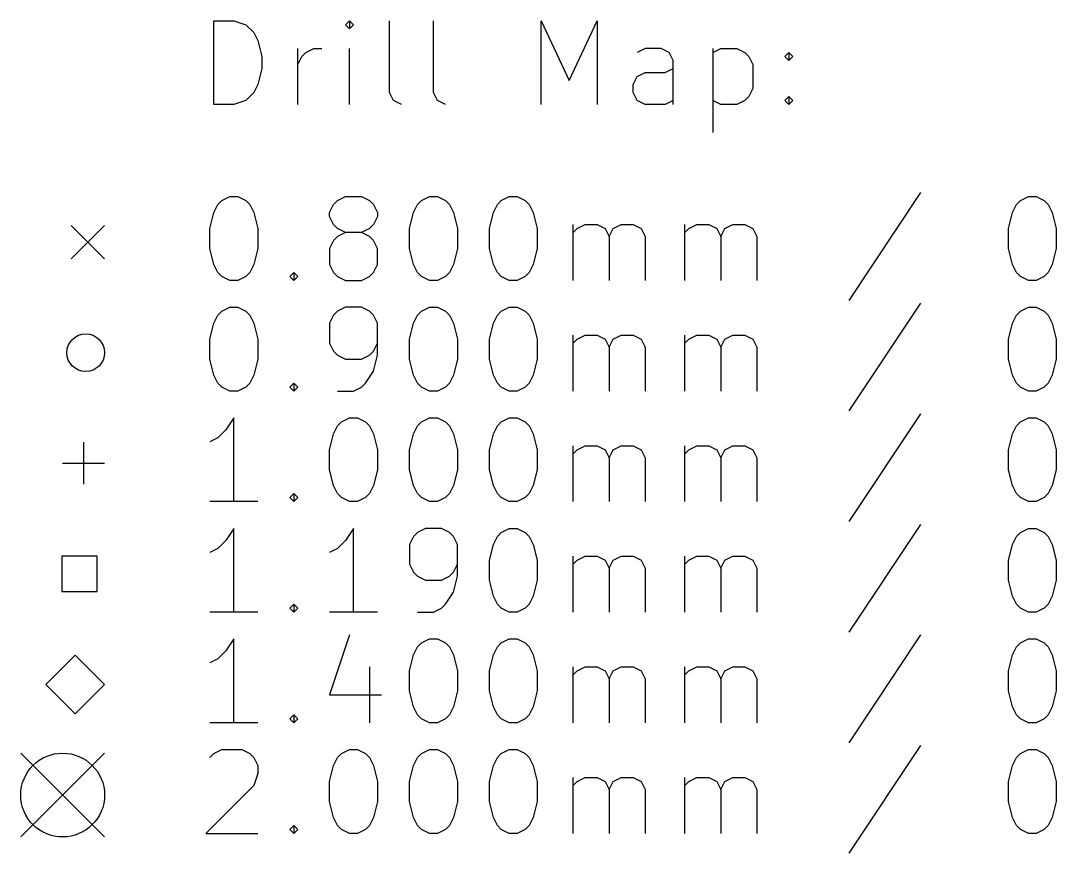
# Model space of a CAD drawing. Extents: x -2 to 95, y -116 to 0.
# Drawn here: x -2.02 to 22.68, y -115.88 to -96 of the extents above; entities that cross this region are included whole.
import ezdxf

# ---------------------------------------------------------------- set-up
doc = ezdxf.new("R2010")
doc.units = 0
doc.layers.add('BLACK', color=7, linetype='CONTINUOUS')

msp = doc.modelspace()

# ---------------------------------------------------------------- linework, layer by layer
at = {"layer": 'BLACK', "linetype": 'CONTINUOUS'}
for p, q in [((2.582768, -97.999838), (2.582768, -95.999838)), ((2.582768, -95.999838), (3.058958, -95.999838)), ((3.058958, -95.999838), (3.344673, -96.095076)), ((5.820863, -95.999838), (5.725625, -96.095076)), ((5.916101, -96.095076), (5.820863, -95.999838)), ((5.820863, -95.999838), (5.820863, -96.190314)), ((6.773244, -97.714123), (6.773244, -95.999838)), ((7.820863, -97.714123), (7.820863, -95.999838)), ((10.392292, -97.999838), (10.392292, -95.999838)), ((10.392292, -95.999838), (11.058959, -97.428409)), ((11.058959, -97.428409), (11.725625, -95.999838)), ((11.725625, -95.999838), (11.725625, -97.999838)), ((3.344673, -96.095076), (3.535149, -96.285552)), ((3.535149, -96.285552), (3.630387, -96.476028)), ((5.725625, -96.095076), (5.820863, -96.190314)), ((5.820863, -96.190314), (5.916101, -96.095076)), ((3.630387, -96.476028), (3.725625, -96.85698)), ((4.582768, -97.999838), (4.582768, -96.666504)), ((4.678006, -96.85698), (4.773244, -96.761742)), ((4.773244, -96.761742), (4.96372, -96.666504)), ((4.96372, -96.666504), (5.154197, -96.666504)), ((5.820863, -97.999838), (5.820863, -96.666504)), ((12.868482, -96.666504), (12.678006, -96.761742)), ((13.249435, -96.666504), (12.868482, -96.666504)), ((13.439911, -96.761742), (13.249435, -96.666504)), ((13.535149, -96.952219), (13.439911, -96.761742)), ((14.48753, -96.666504), (14.48753, -98.666504)), ((14.48753, -96.761742), (14.678006, -96.666504)), ((14.678006, -96.666504), (15.058959, -96.666504)), ((15.058959, -96.666504), (15.249435, -96.761742)), ((15.249435, -96.761742), (15.344673, -96.85698)), ((16.201816, -96.85698), (16.297054, -96.761742)), ((16.297054, -96.761742), (16.392292, -96.85698)), ((16.297054, -96.761742), (16.297054, -96.952219)), ((3.725625, -96.85698), (3.725625, -97.142695)), ((4.582768, -97.047457), (4.678006, -96.85698)), ((13.535149, -97.999838), (13.535149, -96.952219)), ((15.344673, -96.85698), (15.439911, -97.047457)), ((15.439911, -97.047457), (15.439911, -97.618885)), ((16.297054, -96.952219), (16.201816, -96.85698)), ((16.392292, -96.85698), (16.297054, -96.952219)), ((3.725625, -97.142695), (3.630387, -97.523647)), ((12.678006, -97.333171), (12.868482, -97.237933)), ((12.868482, -97.237933), (13.344673, -97.237933)), ((13.344673, -97.237933), (13.535149, -97.142695)), ((3.630387, -97.523647), (3.535149, -97.714123)), ((12.582768, -97.523647), (12.678006, -97.333171)), ((12.582768, -97.714123), (12.582768, -97.523647)), ((3.535149, -97.714123), (3.344673, -97.9046)), ((6.868482, -97.9046), (6.773244, -97.714123)), ((7.916101, -97.9046), (7.820863, -97.714123)), ((12.678006, -97.9046), (12.582768, -97.714123)), ((15.344673, -97.809361), (15.249435, -97.9046)), ((15.439911, -97.618885), (15.344673, -97.809361)), ((16.201816, -97.9046), (16.297054, -97.809361)), ((16.297054, -97.809361), (16.392292, -97.9046)), ((16.297054, -97.809361), (16.297054, -97.999838)), ((3.058958, -97.999838), (2.582768, -97.999838)), ((3.344673, -97.9046), (3.058958, -97.999838)), ((7.058958, -97.999838), (6.868482, -97.9046)), ((8.106577, -97.999838), (7.916101, -97.9046)), ((12.868482, -97.999838), (12.678006, -97.9046)), ((13.344673, -97.999838), (12.868482, -97.999838)), ((13.535149, -97.9046), (13.344673, -97.999838)), ((14.678006, -97.999838), (14.48753, -97.9046)), ((15.058959, -97.999838), (14.678006, -97.999838)), ((15.249435, -97.9046), (15.058959, -97.999838)), ((16.297054, -97.999838), (16.201816, -97.9046)), ((16.392292, -97.9046), (16.297054, -97.999838)), ((2.773244, -100.295076), (2.96372, -100.199838)), ((2.96372, -100.199838), (3.154197, -100.199838)), ((3.154197, -100.199838), (3.344673, -100.295076)), ((5.535149, -100.295076), (5.725625, -100.199838)), ((5.725625, -100.199838), (6.106578, -100.199838)), ((6.106578, -100.199838), (6.297054, -100.295076)), ((7.535149, -100.295076), (7.725625, -100.199838)), ((7.725625, -100.199838), (7.916102, -100.199838)), ((7.916102, -100.199838), (8.106578, -100.295076)), ((9.439911, -100.295076), (9.630387, -100.199838)), ((9.630387, -100.199838), (9.820864, -100.199838)), ((9.820864, -100.199838), (10.01134, -100.295076)), ((19.439912, -100.1046), (17.725627, -102.676028)), ((21.820865, -100.295076), (22.011341, -100.199838)), ((22.011341, -100.199838), (22.201818, -100.199838)), ((22.201818, -100.199838), (22.392294, -100.295076)), ((2.582768, -100.58079), (2.678006, -100.390314)), ((2.678006, -100.390314), (2.773244, -100.295076)), ((3.344673, -100.295076), (3.439911, -100.390314)), ((3.439911, -100.390314), (3.535149, -100.58079)), ((5.344673, -100.58079), (5.439911, -100.390314)), ((5.439911, -100.390314), (5.535149, -100.295076)), ((6.297054, -100.295076), (6.392292, -100.390314)), ((6.392292, -100.390314), (6.48753, -100.58079)), ((7.344673, -100.58079), (7.439911, -100.390314)), ((7.439911, -100.390314), (7.535149, -100.295076)), ((8.106578, -100.295076), (8.201816, -100.390314)), ((8.201816, -100.390314), (8.297054, -100.58079)), ((9.249435, -100.58079), (9.344673, -100.390314)), ((9.344673, -100.390314), (9.439911, -100.295076)), ((10.01134, -100.295076), (10.106578, -100.390314)), ((10.106578, -100.390314), (10.201816, -100.58079)), ((21.630389, -100.58079), (21.725627, -100.390314)), ((21.725627, -100.390314), (21.820865, -100.295076)), ((22.392294, -100.295076), (22.487532, -100.390314)), ((22.487532, -100.390314), (22.58277, -100.58079)), ((2.48753, -100.961742), (2.582768, -100.58079)), ((3.535149, -100.58079), (3.630387, -100.961742)), ((5.344673, -100.676028), (5.344673, -100.58079)), ((5.439911, -100.866504), (5.344673, -100.676028)), ((6.48753, -100.676028), (6.392292, -100.866504)), ((6.48753, -100.58079), (6.48753, -100.676028)), ((7.249435, -100.961742), (7.344673, -100.58079)), ((8.297054, -100.58079), (8.392292, -100.961742)), ((9.154197, -100.961742), (9.249435, -100.58079)), ((10.201816, -100.58079), (10.297054, -100.961742)), ((21.535151, -100.961742), (21.630389, -100.58079)), ((22.58277, -100.58079), (22.678008, -100.961742)), ((-0.825, -100.885), (-0.025, -101.685)), ((-0.025, -100.885), (-0.825, -101.685)), ((2.48753, -101.437933), (2.48753, -100.961742)), ((3.630387, -100.961742), (3.630387, -101.437933)), ((5.535149, -100.961742), (5.439911, -100.866504)), ((5.725625, -101.05698), (5.535149, -100.961742)), ((6.297054, -100.961742), (6.106578, -101.05698)), ((6.392292, -100.866504), (6.297054, -100.961742)), ((7.249435, -101.437933), (7.249435, -100.961742)), ((8.392292, -100.961742), (8.392292, -101.437933)), ((9.154197, -101.437933), (9.154197, -100.961742)), ((10.297054, -100.961742), (10.297054, -101.437933)), ((11.154197, -102.199838), (11.154197, -100.866504)), ((11.154197, -101.05698), (11.249435, -100.961742)), ((11.249435, -100.961742), (11.439911, -100.866504)), ((11.439911, -100.866504), (11.725626, -100.866504)), ((11.725626, -100.866504), (11.916102, -100.961742)), ((11.916102, -100.961742), (12.01134, -101.152219)), ((12.01134, -101.152219), (12.106578, -100.961742)), ((12.106578, -100.961742), (12.297054, -100.866504)), ((12.297054, -100.866504), (12.582768, -100.866504)), ((12.582768, -100.866504), (12.773245, -100.961742)), ((12.773245, -100.961742), (12.868483, -101.152219)), ((13.820864, -102.199838), (13.820864, -100.866504)), ((13.820864, -101.05698), (13.916102, -100.961742)), ((13.916102, -100.961742), (14.106578, -100.866504)), ((14.106578, -100.866504), (14.392293, -100.866504)), ((14.392293, -100.866504), (14.582769, -100.961742)), ((14.582769, -100.961742), (14.678007, -101.152219)), ((14.678007, -101.152219), (14.773245, -100.961742)), ((14.773245, -100.961742), (14.963721, -100.866504)), ((14.963721, -100.866504), (15.249435, -100.866504)), ((15.249435, -100.866504), (15.439912, -100.961742)), ((15.439912, -100.961742), (15.53515, -101.152219)), ((21.535151, -101.437933), (21.535151, -100.961742)), ((22.678008, -100.961742), (22.678008, -101.437933)), ((5.439911, -101.247457), (5.344673, -101.437933)), ((5.535149, -101.152219), (5.439911, -101.247457)), ((5.725625, -101.05698), (5.535149, -101.152219)), ((6.106578, -101.05698), (5.725625, -101.05698)), ((6.297054, -101.152219), (6.106578, -101.05698)), ((6.392292, -101.247457), (6.297054, -101.152219)), ((6.48753, -101.437933), (6.392292, -101.247457)), ((12.01134, -101.152219), (12.01134, -102.199838)), ((12.868483, -101.152219), (12.868483, -102.199838)), ((14.678007, -101.152219), (14.678007, -102.199838)), ((15.53515, -101.152219), (15.53515, -102.199838)), ((2.582768, -101.818885), (2.48753, -101.437933)), ((3.630387, -101.437933), (3.535149, -101.818885)), ((5.344673, -101.437933), (5.344673, -101.818885)), ((6.48753, -101.818885), (6.48753, -101.437933)), ((7.344673, -101.818885), (7.249435, -101.437933)), ((8.392292, -101.437933), (8.297054, -101.818885)), ((9.249435, -101.818885), (9.154197, -101.437933)), ((10.297054, -101.437933), (10.201816, -101.818885)), ((21.630389, -101.818885), (21.535151, -101.437933)), ((22.678008, -101.437933), (22.58277, -101.818885)), ((2.678006, -102.009361), (2.582768, -101.818885)), ((2.773244, -102.1046), (2.678006, -102.009361)), ((3.439911, -102.009361), (3.344673, -102.1046)), ((3.535149, -101.818885), (3.439911, -102.009361)), ((4.392292, -102.1046), (4.48753, -102.009361)), ((4.48753, -102.009361), (4.582768, -102.1046)), ((4.48753, -102.009361), (4.48753, -102.199838)), ((5.344673, -101.818885), (5.439911, -102.009361)), ((5.439911, -102.009361), (5.535149, -102.1046)), ((6.297054, -102.1046), (6.392292, -102.009361)), ((6.392292, -102.009361), (6.48753, -101.818885)), ((7.439911, -102.009361), (7.344673, -101.818885)), ((7.535149, -102.1046), (7.439911, -102.009361)), ((8.201816, -102.009361), (8.106578, -102.1046)), ((8.297054, -101.818885), (8.201816, -102.009361)), ((9.344673, -102.009361), (9.249435, -101.818885)), ((9.439911, -102.1046), (9.344673, -102.009361)), ((10.106578, -102.009361), (10.01134, -102.1046)), ((10.201816, -101.818885), (10.106578, -102.009361)), ((21.725627, -102.009361), (21.630389, -101.818885)), ((21.820865, -102.1046), (21.725627, -102.009361)), ((22.487532, -102.009361), (22.392294, -102.1046)), ((22.58277, -101.818885), (22.487532, -102.009361)), ((2.96372, -102.199838), (2.773244, -102.1046)), ((3.154197, -102.199838), (2.96372, -102.199838)), ((3.344673, -102.1046), (3.154197, -102.199838)), ((4.48753, -102.199838), (4.392292, -102.1046)), ((4.582768, -102.1046), (4.48753, -102.199838)), ((5.535149, -102.1046), (5.725625, -102.199838)), ((5.725625, -102.199838), (6.106578, -102.199838)), ((6.106578, -102.199838), (6.297054, -102.1046)), ((7.725625, -102.199838), (7.535149, -102.1046)), ((7.916102, -102.199838), (7.725625, -102.199838)), ((8.106578, -102.1046), (7.916102, -102.199838)), ((9.630387, -102.199838), (9.439911, -102.1046)), ((9.820864, -102.199838), (9.630387, -102.199838)), ((10.01134, -102.1046), (9.820864, -102.199838)), ((22.011341, -102.199838), (21.820865, -102.1046)), ((22.201818, -102.199838), (22.011341, -102.199838)), ((22.392294, -102.1046), (22.201818, -102.199838)), ((19.439912, -102.7446), (17.725627, -105.316028)), ((2.678006, -103.030314), (2.773244, -102.935076)), ((2.773244, -102.935076), (2.96372, -102.839838)), ((2.96372, -102.839838), (3.154197, -102.839838)), ((3.154197, -102.839838), (3.344673, -102.935076)), ((3.344673, -102.935076), (3.439911, -103.030314)), ((5.535149, -102.935076), (5.439911, -103.030314)), ((5.725625, -102.839838), (5.535149, -102.935076)), ((6.106578, -102.839838), (5.725625, -102.839838)), ((6.297054, -102.935076), (6.106578, -102.839838)), ((6.392292, -103.030314), (6.297054, -102.935076)), ((7.439911, -103.030314), (7.535149, -102.935076)), ((7.535149, -102.935076), (7.725625, -102.839838)), ((7.725625, -102.839838), (7.916102, -102.839838)), ((7.916102, -102.839838), (8.106578, -102.935076)), ((8.106578, -102.935076), (8.201816, -103.030314)), ((9.344673, -103.030314), (9.439911, -102.935076)), ((9.439911, -102.935076), (9.630387, -102.839838)), ((9.630387, -102.839838), (9.820864, -102.839838)), ((9.820864, -102.839838), (10.01134, -102.935076)), ((10.01134, -102.935076), (10.106578, -103.030314)), ((21.725627, -103.030314), (21.820865, -102.935076)), ((21.820865, -102.935076), (22.011341, -102.839838)), ((22.011341, -102.839838), (22.201818, -102.839838)), ((22.201818, -102.839838), (22.392294, -102.935076)), ((22.392294, -102.935076), (22.487532, -103.030314)), ((2.48753, -103.601742), (2.582768, -103.22079)), ((2.582768, -103.22079), (2.678006, -103.030314)), ((3.439911, -103.030314), (3.535149, -103.22079)), ((3.535149, -103.22079), (3.630387, -103.601742)), ((5.439911, -103.030314), (5.344673, -103.22079)), ((5.344673, -103.22079), (5.344673, -103.69698)), ((6.48753, -103.22079), (6.392292, -103.030314)), ((6.48753, -103.982695), (6.48753, -103.22079)), ((7.249435, -103.601742), (7.344673, -103.22079)), ((7.344673, -103.22079), (7.439911, -103.030314)), ((8.201816, -103.030314), (8.297054, -103.22079)), ((8.297054, -103.22079), (8.392292, -103.601742)), ((9.154197, -103.601742), (9.249435, -103.22079)), ((9.249435, -103.22079), (9.344673, -103.030314)), ((10.106578, -103.030314), (10.201816, -103.22079)), ((10.201816, -103.22079), (10.297054, -103.601742)), ((21.535151, -103.601742), (21.630389, -103.22079)), ((21.630389, -103.22079), (21.725627, -103.030314)), ((22.487532, -103.030314), (22.58277, -103.22079)), ((22.58277, -103.22079), (22.678008, -103.601742)), ((2.48753, -104.077933), (2.48753, -103.601742)), ((3.630387, -103.601742), (3.630387, -104.077933)), ((5.344673, -103.69698), (5.439911, -103.887457)), ((6.392292, -103.887457), (6.48753, -103.69698)), ((7.249435, -104.077933), (7.249435, -103.601742)), ((8.392292, -103.601742), (8.392292, -104.077933)), ((9.154197, -104.077933), (9.154197, -103.601742)), ((10.297054, -103.601742), (10.297054, -104.077933)), ((11.154197, -104.839838), (11.154197, -103.506504)), ((11.154197, -103.69698), (11.249435, -103.601742)), ((11.249435, -103.601742), (11.439911, -103.506504)), ((11.439911, -103.506504), (11.725626, -103.506504)), ((11.725626, -103.506504), (11.916102, -103.601742)), ((11.916102, -103.601742), (12.01134, -103.792219)), ((12.01134, -103.792219), (12.106578, -103.601742)), ((12.106578, -103.601742), (12.297054, -103.506504)), ((12.297054, -103.506504), (12.582768, -103.506504)), ((12.582768, -103.506504), (12.773245, -103.601742)), ((12.773245, -103.601742), (12.868483, -103.792219)), ((13.820864, -104.839838), (13.820864, -103.506504)), ((13.820864, -103.69698), (13.916102, -103.601742)), ((13.916102, -103.601742), (14.106578, -103.506504)), ((14.106578, -103.506504), (14.392293, -103.506504)), ((14.392293, -103.506504), (14.582769, -103.601742)), ((14.582769, -103.601742), (14.678007, -103.792219)), ((14.678007, -103.792219), (14.773245, -103.601742)), ((14.773245, -103.601742), (14.963721, -103.506504)), ((14.963721, -103.506504), (15.249435, -103.506504)), ((15.249435, -103.506504), (15.439912, -103.601742)), ((15.439912, -103.601742), (15.53515, -103.792219)), ((21.535151, -104.077933), (21.535151, -103.601742)), ((22.678008, -103.601742), (22.678008, -104.077933)), ((5.439911, -103.887457), (5.535149, -103.982695)), ((5.535149, -103.982695), (5.725625, -104.077933)), ((6.106578, -104.077933), (6.297054, -103.982695)), ((6.297054, -103.982695), (6.392292, -103.887457)), ((6.392292, -104.363647), (6.48753, -103.982695)), ((12.01134, -103.792219), (12.01134, -104.839838)), ((12.868483, -103.792219), (12.868483, -104.839838)), ((14.678007, -103.792219), (14.678007, -104.839838)), ((15.53515, -103.792219), (15.53515, -104.839838)), ((2.582768, -104.458885), (2.48753, -104.077933)), ((3.630387, -104.077933), (3.535149, -104.458885)), ((5.725625, -104.077933), (6.106578, -104.077933)), ((7.344673, -104.458885), (7.249435, -104.077933)), ((8.392292, -104.077933), (8.297054, -104.458885)), ((9.249435, -104.458885), (9.154197, -104.077933)), ((10.297054, -104.077933), (10.201816, -104.458885)), ((21.630389, -104.458885), (21.535151, -104.077933)), ((22.678008, -104.077933), (22.58277, -104.458885)), ((2.678006, -104.649361), (2.582768, -104.458885)), ((3.535149, -104.458885), (3.439911, -104.649361)), ((6.201816, -104.649361), (6.392292, -104.363647)), ((7.439911, -104.649361), (7.344673, -104.458885)), ((8.297054, -104.458885), (8.201816, -104.649361)), ((9.344673, -104.649361), (9.249435, -104.458885)), ((10.201816, -104.458885), (10.106578, -104.649361)), ((21.725627, -104.649361), (21.630389, -104.458885)), ((22.58277, -104.458885), (22.487532, -104.649361)), ((2.773244, -104.7446), (2.678006, -104.649361)), ((3.439911, -104.649361), (3.344673, -104.7446)), ((4.392292, -104.7446), (4.48753, -104.649361)), ((4.48753, -104.649361), (4.582768, -104.7446)), ((4.48753, -104.649361), (4.48753, -104.839838)), ((6.106578, -104.7446), (6.201816, -104.649361)), ((7.535149, -104.7446), (7.439911, -104.649361)), ((8.201816, -104.649361), (8.106578, -104.7446)), ((9.439911, -104.7446), (9.344673, -104.649361)), ((10.106578, -104.649361), (10.01134, -104.7446)), ((21.820865, -104.7446), (21.725627, -104.649361)), ((22.487532, -104.649361), (22.392294, -104.7446)), ((2.96372, -104.839838), (2.773244, -104.7446)), ((3.154197, -104.839838), (2.96372, -104.839838)), ((3.344673, -104.7446), (3.154197, -104.839838)), ((4.48753, -104.839838), (4.392292, -104.7446)), ((4.582768, -104.7446), (4.48753, -104.839838)), ((5.535149, -104.839838), (5.916101, -104.839838)), ((5.916101, -104.839838), (6.106578, -104.7446)), ((7.725625, -104.839838), (7.535149, -104.7446)), ((7.916102, -104.839838), (7.725625, -104.839838)), ((8.106578, -104.7446), (7.916102, -104.839838)), ((9.630387, -104.839838), (9.439911, -104.7446)), ((9.820864, -104.839838), (9.630387, -104.839838)), ((10.01134, -104.7446), (9.820864, -104.839838)), ((22.011341, -104.839838), (21.820865, -104.7446)), ((22.201818, -104.839838), (22.011341, -104.839838)), ((22.392294, -104.7446), (22.201818, -104.839838)), ((3.058958, -105.479838), (2.868482, -105.765552)), ((3.058958, -107.479838), (3.058958, -105.479838)), ((5.630387, -105.575076), (5.820863, -105.479838)), ((5.820863, -105.479838), (6.01134, -105.479838)), ((6.01134, -105.479838), (6.201816, -105.575076)), ((7.535149, -105.575076), (7.725625, -105.479838)), ((7.725625, -105.479838), (7.916102, -105.479838)), ((7.916102, -105.479838), (8.106578, -105.575076)), ((9.439911, -105.575076), (9.630387, -105.479838)), ((9.630387, -105.479838), (9.820864, -105.479838)), ((9.820864, -105.479838), (10.01134, -105.575076)), ((19.439912, -105.3846), (17.725627, -107.956028)), ((21.820865, -105.575076), (22.011341, -105.479838)), ((22.011341, -105.479838), (22.201818, -105.479838)), ((22.201818, -105.479838), (22.392294, -105.575076)), ((5.439911, -105.86079), (5.535149, -105.670314)), ((5.535149, -105.670314), (5.630387, -105.575076)), ((6.201816, -105.575076), (6.297054, -105.670314)), ((6.297054, -105.670314), (6.392292, -105.86079)), ((7.344673, -105.86079), (7.439911, -105.670314)), ((7.439911, -105.670314), (7.535149, -105.575076)), ((8.106578, -105.575076), (8.201816, -105.670314)), ((8.201816, -105.670314), (8.297054, -105.86079)), ((9.249435, -105.86079), (9.344673, -105.670314)), ((9.344673, -105.670314), (9.439911, -105.575076)), ((10.01134, -105.575076), (10.106578, -105.670314)), ((10.106578, -105.670314), (10.201816, -105.86079)), ((21.630389, -105.86079), (21.725627, -105.670314)), ((21.725627, -105.670314), (21.820865, -105.575076)), ((22.392294, -105.575076), (22.487532, -105.670314)), ((22.487532, -105.670314), (22.58277, -105.86079)), ((2.678006, -105.956028), (2.48753, -106.051266)), ((2.868482, -105.765552), (2.678006, -105.956028)), ((5.344673, -106.241742), (5.439911, -105.86079)), ((6.392292, -105.86079), (6.48753, -106.241742)), ((7.249435, -106.241742), (7.344673, -105.86079)), ((8.297054, -105.86079), (8.392292, -106.241742)), ((9.154197, -106.241742), (9.249435, -105.86079)), ((10.201816, -105.86079), (10.297054, -106.241742)), ((21.535151, -106.241742), (21.630389, -105.86079)), ((22.58277, -105.86079), (22.678008, -106.241742)), ((-0.525, -106.065), (-0.525, -107.065)), ((11.154197, -107.479838), (11.154197, -106.146504)), ((11.249435, -106.241742), (11.439911, -106.146504)), ((11.439911, -106.146504), (11.725626, -106.146504)), ((11.725626, -106.146504), (11.916102, -106.241742)), ((12.106578, -106.241742), (12.297054, -106.146504)), ((12.297054, -106.146504), (12.582768, -106.146504)), ((12.582768, -106.146504), (12.773245, -106.241742)), ((13.820864, -107.479838), (13.820864, -106.146504)), ((13.916102, -106.241742), (14.106578, -106.146504)), ((14.106578, -106.146504), (14.392293, -106.146504)), ((14.392293, -106.146504), (14.582769, -106.241742)), ((14.773245, -106.241742), (14.963721, -106.146504)), ((14.963721, -106.146504), (15.249435, -106.146504)), ((15.249435, -106.146504), (15.439912, -106.241742)), ((5.344673, -106.717933), (5.344673, -106.241742)), ((6.48753, -106.241742), (6.48753, -106.717933)), ((7.249435, -106.717933), (7.249435, -106.241742)), ((8.392292, -106.241742), (8.392292, -106.717933)), ((9.154197, -106.717933), (9.154197, -106.241742)), ((10.297054, -106.241742), (10.297054, -106.717933)), ((11.154197, -106.33698), (11.249435, -106.241742)), ((11.916102, -106.241742), (12.01134, -106.432219)), ((12.01134, -106.432219), (12.106578, -106.241742)), ((12.01134, -106.432219), (12.01134, -107.479838)), ((12.773245, -106.241742), (12.868483, -106.432219)), ((12.868483, -106.432219), (12.868483, -107.479838)), ((13.820864, -106.33698), (13.916102, -106.241742)), ((14.582769, -106.241742), (14.678007, -106.432219)), ((14.678007, -106.432219), (14.773245, -106.241742)), ((14.678007, -106.432219), (14.678007, -107.479838)), ((15.439912, -106.241742), (15.53515, -106.432219)), ((15.53515, -106.432219), (15.53515, -107.479838)), ((21.535151, -106.717933), (21.535151, -106.241742)), ((22.678008, -106.241742), (22.678008, -106.717933)), ((-1.025, -106.565), (-0.025, -106.565)), ((5.439911, -107.098885), (5.344673, -106.717933)), ((6.48753, -106.717933), (6.392292, -107.098885)), ((7.344673, -107.098885), (7.249435, -106.717933)), ((8.392292, -106.717933), (8.297054, -107.098885)), ((9.249435, -107.098885), (9.154197, -106.717933)), ((10.297054, -106.717933), (10.201816, -107.098885)), ((21.630389, -107.098885), (21.535151, -106.717933)), ((22.678008, -106.717933), (22.58277, -107.098885)), ((5.535149, -107.289361), (5.439911, -107.098885)), ((6.392292, -107.098885), (6.297054, -107.289361)), ((7.439911, -107.289361), (7.344673, -107.098885)), ((8.297054, -107.098885), (8.201816, -107.289361)), ((9.344673, -107.289361), (9.249435, -107.098885)), ((10.201816, -107.098885), (10.106578, -107.289361)), ((21.725627, -107.289361), (21.630389, -107.098885)), ((22.58277, -107.098885), (22.487532, -107.289361)), ((4.392292, -107.3846), (4.48753, -107.289361)), ((4.48753, -107.479838), (4.392292, -107.3846)), ((4.48753, -107.289361), (4.582768, -107.3846)), ((4.48753, -107.289361), (4.48753, -107.479838)), ((4.582768, -107.3846), (4.48753, -107.479838)), ((5.630387, -107.3846), (5.535149, -107.289361)), ((5.820863, -107.479838), (5.630387, -107.3846)), ((6.201816, -107.3846), (6.01134, -107.479838)), ((6.297054, -107.289361), (6.201816, -107.3846)), ((7.535149, -107.3846), (7.439911, -107.289361)), ((7.725625, -107.479838), (7.535149, -107.3846)), ((8.106578, -107.3846), (7.916102, -107.479838)), ((8.201816, -107.289361), (8.106578, -107.3846)), ((9.439911, -107.3846), (9.344673, -107.289361)), ((9.630387, -107.479838), (9.439911, -107.3846)), ((10.01134, -107.3846), (9.820864, -107.479838)), ((10.106578, -107.289361), (10.01134, -107.3846)), ((21.820865, -107.3846), (21.725627, -107.289361)), ((22.011341, -107.479838), (21.820865, -107.3846)), ((22.392294, -107.3846), (22.201818, -107.479838)), ((22.487532, -107.289361), (22.392294, -107.3846)), ((3.630387, -107.479838), (2.48753, -107.479838)), ((6.01134, -107.479838), (5.820863, -107.479838)), ((7.916102, -107.479838), (7.725625, -107.479838)), ((9.820864, -107.479838), (9.630387, -107.479838)), ((22.201818, -107.479838), (22.011341, -107.479838)), ((3.058958, -108.119838), (2.868482, -108.405552)), ((3.058958, -110.119838), (3.058958, -108.119838)), ((5.916101, -108.119838), (5.725625, -108.405552)), ((5.916101, -110.119838), (5.916101, -108.119838)), ((7.630387, -108.119838), (7.439911, -108.215076)), ((8.01134, -108.119838), (7.630387, -108.119838)), ((8.201816, -108.215076), (8.01134, -108.119838)), ((9.439911, -108.215076), (9.630387, -108.119838)), ((9.630387, -108.119838), (9.820864, -108.119838)), ((9.820864, -108.119838), (10.01134, -108.215076)), ((19.439912, -108.0246), (17.725627, -110.596028)), ((21.820865, -108.215076), (22.011341, -108.119838)), ((22.011341, -108.119838), (22.201818, -108.119838)), ((22.201818, -108.119838), (22.392294, -108.215076)), ((2.868482, -108.405552), (2.678006, -108.596028)), ((5.725625, -108.405552), (5.535149, -108.596028)), ((7.344673, -108.310314), (7.249435, -108.50079)), ((7.439911, -108.215076), (7.344673, -108.310314)), ((8.297054, -108.310314), (8.201816, -108.215076)), ((8.392292, -108.50079), (8.297054, -108.310314)), ((9.249435, -108.50079), (9.344673, -108.310314)), ((9.344673, -108.310314), (9.439911, -108.215076)), ((10.01134, -108.215076), (10.106578, -108.310314)), ((10.106578, -108.310314), (10.201816, -108.50079)), ((21.630389, -108.50079), (21.725627, -108.310314)), ((21.725627, -108.310314), (21.820865, -108.215076)), ((22.392294, -108.215076), (22.487532, -108.310314)), ((22.487532, -108.310314), (22.58277, -108.50079)), ((2.678006, -108.596028), (2.48753, -108.691266)), ((5.535149, -108.596028), (5.344673, -108.691266)), ((7.249435, -108.50079), (7.249435, -108.97698)), ((8.392292, -109.262695), (8.392292, -108.50079)), ((9.154197, -108.881742), (9.249435, -108.50079)), ((10.201816, -108.50079), (10.297054, -108.881742)), ((21.535151, -108.881742), (21.630389, -108.50079)), ((22.58277, -108.50079), (22.678008, -108.881742)), ((-0.199267, -108.784267), (-1.040733, -108.784267)), ((-1.040733, -108.784267), (-1.040733, -109.625733)), ((-0.199267, -109.625733), (-0.199267, -108.784267)), ((9.154197, -109.357933), (9.154197, -108.881742)), ((10.297054, -108.881742), (10.297054, -109.357933)), ((11.154197, -110.119838), (11.154197, -108.786504)), ((11.154197, -108.97698), (11.249435, -108.881742)), ((11.249435, -108.881742), (11.439911, -108.786504)), ((11.439911, -108.786504), (11.725626, -108.786504)), ((11.725626, -108.786504), (11.916102, -108.881742)), ((11.916102, -108.881742), (12.01134, -109.072219)), ((12.01134, -109.072219), (12.106578, -108.881742)), ((12.106578, -108.881742), (12.297054, -108.786504)), ((12.297054, -108.786504), (12.582768, -108.786504)), ((12.582768, -108.786504), (12.773245, -108.881742)), ((12.773245, -108.881742), (12.868483, -109.072219)), ((13.820864, -110.119838), (13.820864, -108.786504)), ((13.820864, -108.97698), (13.916102, -108.881742)), ((13.916102, -108.881742), (14.106578, -108.786504)), ((14.106578, -108.786504), (14.392293, -108.786504)), ((14.392293, -108.786504), (14.582769, -108.881742)), ((14.582769, -108.881742), (14.678007, -109.072219)), ((14.678007, -109.072219), (14.773245, -108.881742)), ((14.773245, -108.881742), (14.963721, -108.786504)), ((14.963721, -108.786504), (15.249435, -108.786504)), ((15.249435, -108.786504), (15.439912, -108.881742)), ((15.439912, -108.881742), (15.53515, -109.072219)), ((21.535151, -109.357933), (21.535151, -108.881742)), ((22.678008, -108.881742), (22.678008, -109.357933)), ((7.249435, -108.97698), (7.344673, -109.167457)), ((7.344673, -109.167457), (7.439911, -109.262695)), ((8.201816, -109.262695), (8.297054, -109.167457)), ((8.297054, -109.167457), (8.392292, -108.97698)), ((12.01134, -109.072219), (12.01134, -110.119838)), ((12.868483, -109.072219), (12.868483, -110.119838)), ((14.678007, -109.072219), (14.678007, -110.119838)), ((15.53515, -109.072219), (15.53515, -110.119838)), ((7.439911, -109.262695), (7.630387, -109.357933)), ((7.630387, -109.357933), (8.01134, -109.357933)), ((8.01134, -109.357933), (8.201816, -109.262695)), ((8.297054, -109.643647), (8.392292, -109.262695)), ((9.249435, -109.738885), (9.154197, -109.357933)), ((10.297054, -109.357933), (10.201816, -109.738885)), ((21.630389, -109.738885), (21.535151, -109.357933)), ((22.678008, -109.357933), (22.58277, -109.738885)), ((-1.040733, -109.625733), (-0.199267, -109.625733)), ((8.106578, -109.929361), (8.297054, -109.643647)), ((9.344673, -109.929361), (9.249435, -109.738885)), ((10.201816, -109.738885), (10.106578, -109.929361)), ((21.725627, -109.929361), (21.630389, -109.738885)), ((22.58277, -109.738885), (22.487532, -109.929361)), ((3.630387, -110.119838), (2.48753, -110.119838)), ((4.392292, -110.0246), (4.48753, -109.929361)), ((4.48753, -110.119838), (4.392292, -110.0246)), ((4.48753, -109.929361), (4.582768, -110.0246)), ((4.48753, -109.929361), (4.48753, -110.119838)), ((4.582768, -110.0246), (4.48753, -110.119838)), ((6.48753, -110.119838), (5.344673, -110.119838)), ((7.439911, -110.119838), (7.820863, -110.119838)), ((7.820863, -110.119838), (8.01134, -110.0246)), ((8.01134, -110.0246), (8.106578, -109.929361)), ((9.439911, -110.0246), (9.344673, -109.929361)), ((9.630387, -110.119838), (9.439911, -110.0246)), ((9.820864, -110.119838), (9.630387, -110.119838)), ((10.01134, -110.0246), (9.820864, -110.119838)), ((10.106578, -109.929361), (10.01134, -110.0246)), ((21.820865, -110.0246), (21.725627, -109.929361)), ((22.011341, -110.119838), (21.820865, -110.0246)), ((22.201818, -110.119838), (22.011341, -110.119838)), ((22.392294, -110.0246), (22.201818, -110.119838)), ((22.487532, -109.929361), (22.392294, -110.0246)), ((5.820863, -110.6646), (5.344673, -112.093171)), ((19.439912, -110.6646), (17.725627, -113.236028)), ((3.058958, -110.759838), (2.868482, -111.045552)), ((3.058958, -112.759838), (3.058958, -110.759838)), ((7.439911, -110.950314), (7.535149, -110.855076)), ((7.535149, -110.855076), (7.725625, -110.759838)), ((7.725625, -110.759838), (7.916102, -110.759838)), ((7.916102, -110.759838), (8.106578, -110.855076)), ((8.106578, -110.855076), (8.201816, -110.950314)), ((9.344673, -110.950314), (9.439911, -110.855076)), ((9.439911, -110.855076), (9.630387, -110.759838)), ((9.630387, -110.759838), (9.820864, -110.759838)), ((9.820864, -110.759838), (10.01134, -110.855076)), ((10.01134, -110.855076), (10.106578, -110.950314)), ((21.725627, -110.950314), (21.820865, -110.855076)), ((21.820865, -110.855076), (22.011341, -110.759838)), ((22.011341, -110.759838), (22.201818, -110.759838)), ((22.201818, -110.759838), (22.392294, -110.855076)), ((22.392294, -110.855076), (22.487532, -110.950314)), ((-0.725, -111.145), (-1.425, -111.845)), ((-0.025, -111.845), (-0.725, -111.145)), ((2.868482, -111.045552), (2.678006, -111.236028)), ((7.249435, -111.521742), (7.344673, -111.14079)), ((7.344673, -111.14079), (7.439911, -110.950314)), ((8.201816, -110.950314), (8.297054, -111.14079)), ((8.297054, -111.14079), (8.392292, -111.521742)), ((9.154197, -111.521742), (9.249435, -111.14079)), ((9.249435, -111.14079), (9.344673, -110.950314)), ((10.106578, -110.950314), (10.201816, -111.14079)), ((10.201816, -111.14079), (10.297054, -111.521742)), ((21.535151, -111.521742), (21.630389, -111.14079)), ((21.630389, -111.14079), (21.725627, -110.950314)), ((22.487532, -110.950314), (22.58277, -111.14079)), ((22.58277, -111.14079), (22.678008, -111.521742)), ((2.678006, -111.236028), (2.48753, -111.331266)), ((6.297054, -111.426504), (6.297054, -112.759838)), ((7.249435, -111.997933), (7.249435, -111.521742)), ((8.392292, -111.521742), (8.392292, -111.997933)), ((9.154197, -111.997933), (9.154197, -111.521742)), ((10.297054, -111.521742), (10.297054, -111.997933)), ((11.154197, -112.759838), (11.154197, -111.426504)), ((11.154197, -111.61698), (11.249435, -111.521742)), ((11.249435, -111.521742), (11.439911, -111.426504)), ((11.439911, -111.426504), (11.725626, -111.426504)), ((11.725626, -111.426504), (11.916102, -111.521742)), ((11.916102, -111.521742), (12.01134, -111.712219)), ((12.01134, -111.712219), (12.106578, -111.521742)), ((12.106578, -111.521742), (12.297054, -111.426504)), ((12.297054, -111.426504), (12.582768, -111.426504)), ((12.582768, -111.426504), (12.773245, -111.521742)), ((12.773245, -111.521742), (12.868483, -111.712219)), ((13.820864, -112.759838), (13.820864, -111.426504)), ((13.820864, -111.61698), (13.916102, -111.521742)), ((13.916102, -111.521742), (14.106578, -111.426504)), ((14.106578, -111.426504), (14.392293, -111.426504)), ((14.392293, -111.426504), (14.582769, -111.521742)), ((14.582769, -111.521742), (14.678007, -111.712219)), ((14.678007, -111.712219), (14.773245, -111.521742)), ((14.773245, -111.521742), (14.963721, -111.426504)), ((14.963721, -111.426504), (15.249435, -111.426504)), ((15.249435, -111.426504), (15.439912, -111.521742)), ((15.439912, -111.521742), (15.53515, -111.712219)), ((21.535151, -111.997933), (21.535151, -111.521742)), ((22.678008, -111.521742), (22.678008, -111.997933)), ((-1.425, -111.845), (-0.725, -112.545)), ((-0.725, -112.545), (-0.025, -111.845)), ((12.01134, -111.712219), (12.01134, -112.759838)), ((12.868483, -111.712219), (12.868483, -112.759838)), ((14.678007, -111.712219), (14.678007, -112.759838)), ((15.53515, -111.712219), (15.53515, -112.759838)), ((5.344673, -112.093171), (6.582768, -112.093171)), ((7.344673, -112.378885), (7.249435, -111.997933)), ((8.392292, -111.997933), (8.297054, -112.378885)), ((9.249435, -112.378885), (9.154197, -111.997933)), ((10.297054, -111.997933), (10.201816, -112.378885)), ((21.630389, -112.378885), (21.535151, -111.997933)), ((22.678008, -111.997933), (22.58277, -112.378885)), ((7.439911, -112.569361), (7.344673, -112.378885)), ((8.297054, -112.378885), (8.201816, -112.569361)), ((9.344673, -112.569361), (9.249435, -112.378885)), ((10.201816, -112.378885), (10.106578, -112.569361)), ((21.725627, -112.569361), (21.630389, -112.378885)), ((22.58277, -112.378885), (22.487532, -112.569361)), ((4.392292, -112.6646), (4.48753, -112.569361)), ((4.48753, -112.569361), (4.582768, -112.6646)), ((4.48753, -112.569361), (4.48753, -112.759838)), ((7.535149, -112.6646), (7.439911, -112.569361)), ((8.201816, -112.569361), (8.106578, -112.6646)), ((9.439911, -112.6646), (9.344673, -112.569361)), ((10.106578, -112.569361), (10.01134, -112.6646)), ((21.820865, -112.6646), (21.725627, -112.569361)), ((22.487532, -112.569361), (22.392294, -112.6646)), ((3.630387, -112.759838), (2.48753, -112.759838)), ((4.48753, -112.759838), (4.392292, -112.6646)), ((4.582768, -112.6646), (4.48753, -112.759838)), ((7.725625, -112.759838), (7.535149, -112.6646)), ((7.916102, -112.759838), (7.725625, -112.759838)), ((8.106578, -112.6646), (7.916102, -112.759838)), ((9.630387, -112.759838), (9.439911, -112.6646)), ((9.820864, -112.759838), (9.630387, -112.759838)), ((10.01134, -112.6646), (9.820864, -112.759838)), ((22.011341, -112.759838), (21.820865, -112.6646)), ((22.201818, -112.759838), (22.011341, -112.759838)), ((22.392294, -112.6646), (22.201818, -112.759838)), ((19.439912, -113.3046), (17.725627, -115.876028)), ((-2.025, -113.485), (-0.025, -115.485)), ((-0.025, -113.485), (-2.025, -115.485)), ((2.48753, -113.590314), (2.582768, -113.495076)), ((2.582768, -113.495076), (2.773244, -113.399838)), ((2.773244, -113.399838), (3.249435, -113.399838)), ((3.249435, -113.399838), (3.439911, -113.495076)), ((3.439911, -113.495076), (3.535149, -113.590314)), ((3.535149, -113.590314), (3.630387, -113.78079)), ((5.439911, -113.78079), (5.535149, -113.590314)), ((5.535149, -113.590314), (5.630387, -113.495076)), ((5.630387, -113.495076), (5.820863, -113.399838)), ((5.820863, -113.399838), (6.01134, -113.399838)), ((6.01134, -113.399838), (6.201816, -113.495076)), ((6.201816, -113.495076), (6.297054, -113.590314)), ((6.297054, -113.590314), (6.392292, -113.78079)), ((7.344673, -113.78079), (7.439911, -113.590314)), ((7.439911, -113.590314), (7.535149, -113.495076)), ((7.535149, -113.495076), (7.725625, -113.399838)), ((7.725625, -113.399838), (7.916102, -113.399838)), ((7.916102, -113.399838), (8.106578, -113.495076)), ((8.106578, -113.495076), (8.201816, -113.590314)), ((8.201816, -113.590314), (8.297054, -113.78079)), ((9.249435, -113.78079), (9.344673, -113.590314)), ((9.344673, -113.590314), (9.439911, -113.495076)), ((9.439911, -113.495076), (9.630387, -113.399838)), ((9.630387, -113.399838), (9.820864, -113.399838)), ((9.820864, -113.399838), (10.01134, -113.495076)), ((10.01134, -113.495076), (10.106578, -113.590314)), ((10.106578, -113.590314), (10.201816, -113.78079)), ((21.630389, -113.78079), (21.725627, -113.590314)), ((21.725627, -113.590314), (21.820865, -113.495076)), ((21.820865, -113.495076), (22.011341, -113.399838)), ((22.011341, -113.399838), (22.201818, -113.399838)), ((22.201818, -113.399838), (22.392294, -113.495076)), ((22.392294, -113.495076), (22.487532, -113.590314)), ((22.487532, -113.590314), (22.58277, -113.78079)), ((3.630387, -113.78079), (3.630387, -113.971266)), ((5.344673, -114.161742), (5.439911, -113.78079)), ((6.392292, -113.78079), (6.48753, -114.161742)), ((7.249435, -114.161742), (7.344673, -113.78079)), ((8.297054, -113.78079), (8.392292, -114.161742)), ((9.154197, -114.161742), (9.249435, -113.78079)), ((10.201816, -113.78079), (10.297054, -114.161742)), ((21.535151, -114.161742), (21.630389, -113.78079)), ((22.58277, -113.78079), (22.678008, -114.161742)), ((3.630387, -113.971266), (3.535149, -114.25698)), ((11.154197, -115.399838), (11.154197, -114.066504)), ((11.249435, -114.161742), (11.439911, -114.066504)), ((11.439911, -114.066504), (11.725626, -114.066504)), ((11.725626, -114.066504), (11.916102, -114.161742)), ((12.106578, -114.161742), (12.297054, -114.066504)), ((12.297054, -114.066504), (12.582768, -114.066504)), ((12.582768, -114.066504), (12.773245, -114.161742)), ((13.820864, -115.399838), (13.820864, -114.066504)), ((13.916102, -114.161742), (14.106578, -114.066504)), ((14.106578, -114.066504), (14.392293, -114.066504)), ((14.392293, -114.066504), (14.582769, -114.161742)), ((14.773245, -114.161742), (14.963721, -114.066504)), ((14.963721, -114.066504), (15.249435, -114.066504)), ((15.249435, -114.066504), (15.439912, -114.161742)), ((3.535149, -114.25698), (2.392292, -115.399838)), ((5.344673, -114.637933), (5.344673, -114.161742)), ((6.48753, -114.161742), (6.48753, -114.637933)), ((7.249435, -114.637933), (7.249435, -114.161742)), ((8.392292, -114.161742), (8.392292, -114.637933)), ((9.154197, -114.637933), (9.154197, -114.161742)), ((10.297054, -114.161742), (10.297054, -114.637933)), ((11.154197, -114.25698), (11.249435, -114.161742)), ((11.916102, -114.161742), (12.01134, -114.352219)), ((12.01134, -114.352219), (12.106578, -114.161742)), ((12.01134, -114.352219), (12.01134, -115.399838)), ((12.773245, -114.161742), (12.868483, -114.352219)), ((12.868483, -114.352219), (12.868483, -115.399838)), ((13.820864, -114.25698), (13.916102, -114.161742)), ((14.582769, -114.161742), (14.678007, -114.352219)), ((14.678007, -114.352219), (14.773245, -114.161742)), ((14.678007, -114.352219), (14.678007, -115.399838)), ((15.439912, -114.161742), (15.53515, -114.352219)), ((15.53515, -114.352219), (15.53515, -115.399838)), ((21.535151, -114.637933), (21.535151, -114.161742)), ((22.678008, -114.161742), (22.678008, -114.637933)), ((5.439911, -115.018885), (5.344673, -114.637933)), ((6.48753, -114.637933), (6.392292, -115.018885)), ((7.344673, -115.018885), (7.249435, -114.637933)), ((8.392292, -114.637933), (8.297054, -115.018885)), ((9.249435, -115.018885), (9.154197, -114.637933)), ((10.297054, -114.637933), (10.201816, -115.018885)), ((21.630389, -115.018885), (21.535151, -114.637933)), ((22.678008, -114.637933), (22.58277, -115.018885)), ((5.535149, -115.209361), (5.439911, -115.018885)), ((6.392292, -115.018885), (6.297054, -115.209361)), ((7.439911, -115.209361), (7.344673, -115.018885)), ((8.297054, -115.018885), (8.201816, -115.209361)), ((9.344673, -115.209361), (9.249435, -115.018885)), ((10.201816, -115.018885), (10.106578, -115.209361)), ((21.725627, -115.209361), (21.630389, -115.018885)), ((22.58277, -115.018885), (22.487532, -115.209361)), ((4.392292, -115.3046), (4.48753, -115.209361)), ((4.48753, -115.399838), (4.392292, -115.3046)), ((4.48753, -115.209361), (4.582768, -115.3046)), ((4.48753, -115.209361), (4.48753, -115.399838)), ((4.582768, -115.3046), (4.48753, -115.399838)), ((5.630387, -115.3046), (5.535149, -115.209361)), ((5.820863, -115.399838), (5.630387, -115.3046)), ((6.201816, -115.3046), (6.01134, -115.399838)), ((6.297054, -115.209361), (6.201816, -115.3046)), ((7.535149, -115.3046), (7.439911, -115.209361)), ((7.725625, -115.399838), (7.535149, -115.3046)), ((8.106578, -115.3046), (7.916102, -115.399838)), ((8.201816, -115.209361), (8.106578, -115.3046)), ((9.439911, -115.3046), (9.344673, -115.209361)), ((9.630387, -115.399838), (9.439911, -115.3046)), ((10.01134, -115.3046), (9.820864, -115.399838)), ((10.106578, -115.209361), (10.01134, -115.3046)), ((21.820865, -115.3046), (21.725627, -115.209361)), ((22.011341, -115.399838), (21.820865, -115.3046)), ((22.392294, -115.3046), (22.201818, -115.399838)), ((22.487532, -115.209361), (22.392294, -115.3046)), ((2.392292, -115.399838), (3.630387, -115.399838)), ((6.01134, -115.399838), (5.820863, -115.399838)), ((7.916102, -115.399838), (7.725625, -115.399838)), ((9.820864, -115.399838), (9.630387, -115.399838)), ((22.201818, -115.399838), (22.011341, -115.399838))]:
    msp.add_line(p, q, dxfattribs=at)
at = {"layer": 'BLACK'}
for centre, radius in [((-0.475, -103.925), 0.45), ((-1.025, -114.485), 1)]:
    msp.add_circle(centre, radius, dxfattribs=at)

doc.saveas('drawing.dxf')
